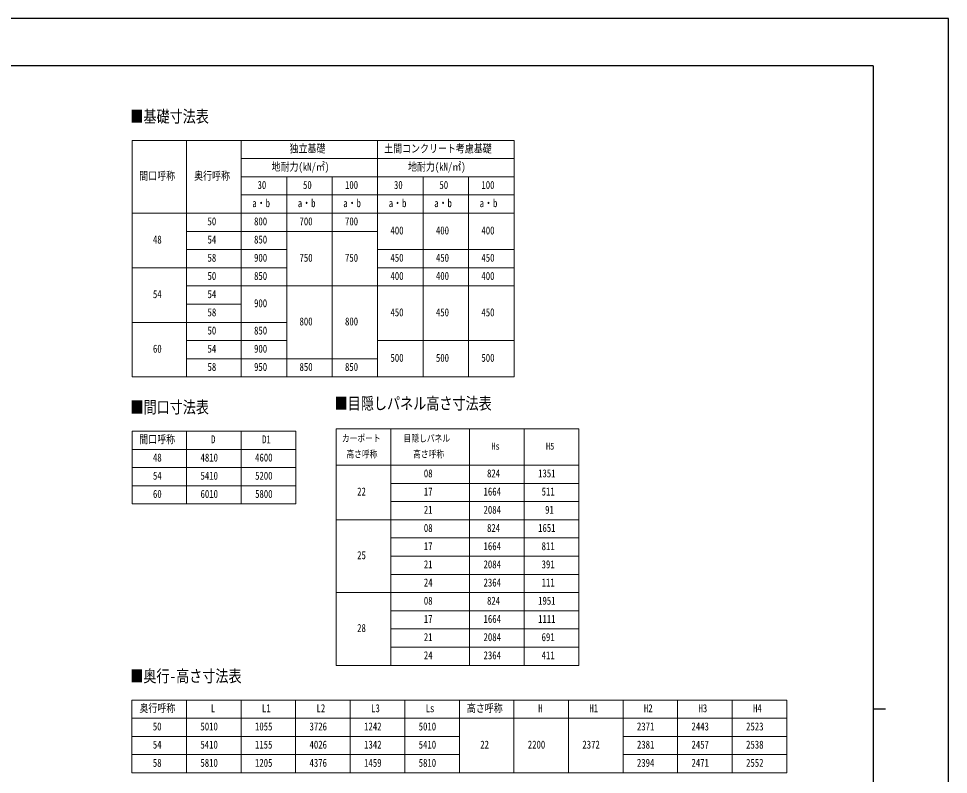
# Model space of a CAD drawing. Units: millimetres, scale not verified. Extents: x -16820 to 16820, y -11880 to 11880.
# Drawn here: x 1484 to 16820, y -581 to 11880 of the extents above; entities that cross this region are included whole.
import ezdxf
from ezdxf.enums import TextEntityAlignment as Align

# ---------------------------------------------------------------- set-up
doc = ezdxf.new("R2010")
doc.units = ezdxf.units.MM
doc.header["$LTSCALE"] = 40
doc.layers.add('0-1_TABLE1', color=7, linetype='Continuous', lineweight=18)
doc.layers.add('0-2_USER1', color=3, linetype='Continuous')
doc.layers.add('0-7_YKK_ZWAK', color=7, linetype='Continuous')
doc.styles.add('ＭＳ ゴシック', font='')
doc.styles.get('ＭＳ ゴシック').set_extended_font_data('MS Gothic')

msp = doc.modelspace()

# ---------------------------------------------------------------- linework, layer by layer
at = {"layer": '0-1_TABLE1'}
for p, q in [((3355.88, 9871.63), (9655.88, 9871.63)), ((3355.88, 9871.63), (3355.88, 5971.63)), ((5155.88, 9571.63), (9655.88, 9571.63)), ((5155.88, 9271.63), (9655.88, 9271.63)), ((5905.88, 9271.63), (5905.88, 5971.63)), ((6655.88, 9271.63), (6655.88, 5971.63)), ((8155.88, 9271.63), (8155.88, 5971.63)), ((8905.88, 9271.63), (8905.88, 5971.63)), ((5155.88, 8971.63), (9655.88, 8971.63)), ((4255.88, 8371.63), (7405.88, 8371.63)), ((4255.88, 8071.63), (5905.88, 8071.63)), ((7405.88, 8071.63), (9655.88, 8071.63)), ((3355.88, 7771.63), (5905.88, 7771.63)), ((7405.88, 7771.63), (9655.88, 7771.63)), ((4255.88, 7471.63), (9655.88, 7471.63)), ((4255.88, 7171.63), (5155.88, 7171.63)), ((3355.88, 6871.63), (5905.88, 6871.63)), ((4255.88, 6571.63), (5905.88, 6571.63)), ((7405.88, 6571.63), (9655.88, 6571.63)), ((4255.88, 6271.63), (7405.88, 6271.63)), ((3355.88, 5077.43), (6055.88, 5077.43)), ((3355.88, 5077.43), (3355.88, 3877.43)), ((4255.88, 5077.43), (4255.88, 3877.43)), ((5155.88, 5077.43), (5155.88, 3877.43)), ((6055.88, 5077.43), (6055.88, 3877.43)), ((6723.82, 5116.66), (10723.82, 5116.66)), ((6723.82, 5116.66), (6723.82, 1216.66)), ((7623.82, 5116.66), (7623.82, 1216.66)), ((8923.82, 5116.66), (8923.82, 1216.66)), ((9823.82, 5116.66), (9823.82, 1216.66)), ((10723.82, 5116.66), (10723.82, 1216.66)), ((3355.88, 4777.43), (6055.88, 4777.43)), ((3355.88, 4477.43), (6055.88, 4477.43)), ((6723.82, 4516.66), (10723.82, 4516.66)), ((3355.88, 4177.43), (6055.88, 4177.43)), ((7623.82, 4216.66), (10723.82, 4216.66)), ((3355.88, 3877.43), (6055.88, 3877.43)), ((7623.82, 3916.66), (10723.82, 3916.66)), ((6723.82, 3616.66), (10723.82, 3616.66)), ((7623.82, 3316.66), (10723.82, 3316.66)), ((7623.82, 3016.66), (10723.82, 3016.66)), ((7623.82, 2716.66), (10723.82, 2716.66)), ((6723.82, 2416.66), (10723.82, 2416.66)), ((7623.82, 2116.66), (10723.82, 2116.66)), ((7623.82, 1816.66), (10723.82, 1816.66)), ((7623.82, 1516.66), (10723.82, 1516.66)), ((6723.82, 1216.66), (10723.82, 1216.66)), ((3353.73, 643.85), (14153.73, 643.85)), ((3353.73, 643.85), (3353.73, -556.15)), ((4253.73, 643.85), (4253.73, -556.15)), ((5153.73, 643.85), (5153.73, -556.15)), ((6053.73, 643.85), (6053.73, -556.15)), ((6953.73, 643.85), (6953.73, -556.15)), ((7853.73, 643.85), (7853.73, -556.15)), ((8753.73, 643.85), (8753.73, -556.15)), ((9653.73, 643.85), (9653.73, -556.15)), ((10553.73, 643.85), (10553.73, -556.15)), ((11453.73, 643.85), (11453.73, -556.15)), ((12353.73, 643.85), (12353.73, -556.15)), ((13253.73, 643.85), (13253.73, -556.15)), ((14153.73, 643.85), (14153.73, -556.15)), ((3353.73, 343.85), (14153.73, 343.85)), ((3353.73, 43.85), (8753.73, 43.85)), ((11453.73, 43.85), (14153.73, 43.85)), ((3353.73, -256.15), (8753.73, -256.15)), ((11453.73, -256.15), (14153.73, -256.15)), ((3353.73, -556.15), (14153.73, -556.15))]:
    msp.add_line(p, q, dxfattribs=at)
for points in [[(4255.88, 9871.63), (4255.88, 8371.63), (4255.88, 7771.63), (4255.88, 5971.63)], [(5155.88, 9871.63), (5155.88, 8071.63), (5155.88, 5971.63)], [(7405.88, 9871.63), (7405.88, 8071.63), (7405.88, 7471.63), (7405.88, 5971.63)], [(9655.88, 9871.63), (9655.88, 9271.63), (9655.88, 5971.63)], [(3355.88, 8671.63), (5905.88, 8671.63), (6655.88, 8671.63), (9655.88, 8671.63)], [(3355.88, 5971.63), (4255.88, 5971.63), (9655.88, 5971.63)]]:
    msp.add_lwpolyline(points, dxfattribs=at)
at = {"layer": '0-7_YKK_ZWAK'}
for p, q in [((15580.08, 11100), (-15619.92, 11100)), ((15580.08, 11100), (15580.08, -10100)), ((15580.08, 500), (15780.08, 500))]:
    msp.add_line(p, q, dxfattribs=at)
msp.add_lwpolyline([(-16820, -11880), (16820, -11880), (16820, 11880), (-16820, 11880)], close=True, dxfattribs=at)

# ---------------------------------------------------------------- texts
at = {"layer": '0-1_TABLE1', "style": 'ＭＳ ゴシック', "width": 0.8}
for s, height, p in [('独立基礎', 132, (5954.48, 9631.63)), ('土間コンクリート考慮基礎', 132, (7513.28, 9631.63)), ('地耐力(kN/㎡)', 132, (5656.88, 9331.63)), ('地耐力(kN/㎡)', 132, (7906.88, 9331.63)), ('間口呼称', 132, (3474.68, 9181.63)), ('奥行呼称', 132, (4379.48, 9181.63)), ('30', 132, (5425.28, 9031.63)), ('50', 132, (6175.28, 9031.63)), ('100', 132, (6867.68, 9031.63)), ('30', 132, (7675.28, 9031.63)), ('50', 132, (8425.28, 9031.63)), ('100', 132, (9117.68, 9031.63)), ('a・b', 132, (5338.88, 8731.63)), ('a・b', 132, (6088.88, 8731.63)), ('a・b', 132, (6838.88, 8731.63)), ('a・b', 132, (7588.88, 8731.63)), ('a・b', 132, (8338.88, 8731.63)), ('a・b', 132, (9088.88, 8731.63)), ('50', 132, (4600.28, 8431.63)), ('800', 132, (5367.68, 8431.63)), ('700', 132, (6117.68, 8431.63)), ('700', 132, (6867.68, 8431.63)), ('400', 132, (7617.68, 8281.63)), ('400', 132, (8367.68, 8281.63)), ('400', 132, (9117.68, 8281.63)), ('48', 132, (3700.28, 8131.63)), ('54', 132, (4600.28, 8131.63)), ('850', 132, (5367.68, 8131.63)), ('58', 132, (4600.28, 7831.63)), ('900', 132, (5367.68, 7831.63)), ('750', 132, (6117.68, 7831.63)), ('750', 132, (6867.68, 7831.63)), ('450', 132, (7617.68, 7831.63)), ('450', 132, (8367.68, 7831.63)), ('450', 132, (9117.68, 7831.63)), ('50', 132, (4600.28, 7531.63)), ('850', 132, (5367.68, 7531.63)), ('400', 132, (7617.68, 7531.63)), ('400', 132, (8367.68, 7531.63)), ('400', 132, (9117.68, 7531.63)), ('54', 132, (3700.28, 7231.63)), ('54', 132, (4600.28, 7231.63)), ('900', 132, (5367.68, 7081.63)), ('58', 132, (4600.28, 6931.63)), ('450', 132, (7617.68, 6931.63)), ('450', 132, (8367.68, 6931.63)), ('450', 132, (9117.68, 6931.63)), ('800', 132, (6117.68, 6781.63)), ('800', 132, (6867.68, 6781.63)), ('50', 132, (4600.28, 6631.63)), ('850', 132, (5367.68, 6631.63)), ('60', 132, (3700.28, 6331.63)), ('54', 132, (4600.28, 6331.63)), ('900', 132, (5367.68, 6331.63)), ('500', 132, (7617.68, 6181.63)), ('500', 132, (8367.68, 6181.63)), ('500', 132, (9117.68, 6181.63)), ('58', 132, (4600.28, 6031.63)), ('950', 132, (5367.68, 6031.63)), ('850', 132, (6117.68, 6031.63)), ('850', 132, (6867.68, 6031.63)), ('間口呼称', 132, (3474.68, 4837.43)), ('D', 132, (4657.88, 4837.43)), ('D1', 132, (5500.28, 4837.43)), ('カーポート', 114.2, (6816.59, 4868.59)), ('目隠しパネル', 114.2, (7833.51, 4868.59)), ('高さ呼称', 114.2, (6891.36, 4608.97)), ('高さ呼称', 114.2, (7991.36, 4608.97)), ('Hs', 114.2, (9282.43, 4738.78)), ('H5', 114.2, (10182.43, 4738.78)), ('48', 132, (3700.28, 4537.43)), ('4810', 132, (4485.08, 4537.43)), ('4600', 132, (5385.08, 4537.43)), ('54', 132, (3700.28, 4237.43)), ('5410', 132, (4485.08, 4237.43)), ('5200', 132, (5385.08, 4237.43)), ('08', 132, (8168.22, 4276.66)), ('824', 132, (9210.62, 4276.66)), ('1351', 132, (10053.02, 4276.66)), ('22', 132, (7068.22, 3976.66)), ('17', 132, (8168.22, 3976.66)), ('1664', 132, (9153.02, 3976.66)), ('511', 132, (10110.62, 3976.66)), ('60', 132, (3700.28, 3937.43)), ('6010', 132, (4485.08, 3937.43)), ('5800', 132, (5385.08, 3937.43)), ('21', 132, (8168.22, 3676.66)), ('2084', 132, (9153.02, 3676.66)), ('91', 132, (10168.22, 3676.66)), ('08', 132, (8168.22, 3376.66)), ('824', 132, (9210.62, 3376.66)), ('1651', 132, (10053.02, 3376.66)), ('17', 132, (8168.22, 3076.66)), ('1664', 132, (9153.02, 3076.66)), ('811', 132, (10110.62, 3076.66)), ('25', 132, (7068.22, 2926.66)), ('21', 132, (8168.22, 2776.66)), ('2084', 132, (9153.02, 2776.66)), ('391', 132, (10110.62, 2776.66)), ('24', 132, (8168.22, 2476.66)), ('2364', 132, (9153.02, 2476.66)), ('111', 132, (10110.62, 2476.66)), ('08', 132, (8168.22, 2176.66)), ('824', 132, (9210.62, 2176.66)), ('1951', 132, (10053.02, 2176.66)), ('17', 132, (8168.22, 1876.66)), ('1664', 132, (9153.02, 1876.66)), ('1111', 132, (10053.02, 1876.66)), ('28', 132, (7068.22, 1726.66)), ('21', 132, (8168.22, 1576.66)), ('2084', 132, (9153.02, 1576.66)), ('691', 132, (10110.62, 1576.66)), ('24', 132, (8168.22, 1276.66)), ('2364', 132, (9153.02, 1276.66)), ('411', 132, (10110.62, 1276.66)), ('奥行呼称', 132, (3477.33, 403.85)), ('L', 132, (4655.73, 403.85)), ('L1', 132, (5498.13, 403.85)), ('L2', 132, (6398.13, 403.85)), ('L3', 132, (7298.13, 403.85)), ('Ls', 132, (8198.13, 403.85)), ('高さ呼称', 132, (8877.33, 403.85)), ('H', 132, (10055.73, 403.85)), ('H1', 132, (10898.13, 403.85)), ('H2', 132, (11798.13, 403.85)), ('H3', 132, (12698.13, 403.85)), ('H4', 132, (13598.13, 403.85)), ('50', 132, (3698.13, 103.85)), ('5010', 132, (4482.93, 103.85)), ('1055', 132, (5382.93, 103.85)), ('3726', 132, (6282.93, 103.85)), ('1242', 132, (7182.93, 103.85)), ('5010', 132, (8082.93, 103.85)), ('2371', 132, (11682.93, 103.85)), ('2443', 132, (12582.93, 103.85)), ('2523', 132, (13482.93, 103.85)), ('54', 132, (3698.13, -196.15)), ('5410', 132, (4482.93, -196.15)), ('1155', 132, (5382.93, -196.15)), ('4026', 132, (6282.93, -196.15)), ('1342', 132, (7182.93, -196.15)), ('5410', 132, (8082.93, -196.15)), ('22', 132, (9098.13, -196.15)), ('2200', 132, (9882.93, -196.15)), ('2372', 132, (10782.93, -196.15)), ('2381', 132, (11682.93, -196.15)), ('2457', 132, (12582.93, -196.15)), ('2538', 132, (13482.93, -196.15)), ('58', 132, (3698.13, -496.15)), ('5810', 132, (4482.93, -496.15)), ('1205', 132, (5382.93, -496.15)), ('4376', 132, (6282.93, -496.15)), ('1459', 132, (7182.93, -496.15)), ('5810', 132, (8082.93, -496.15)), ('2394', 132, (11682.93, -496.15)), ('2471', 132, (12582.93, -496.15)), ('2552', 132, (13482.93, -496.15))]:
    msp.add_text(s, height=height, dxfattribs=at).set_placement(p, align=Align.BOTTOM_LEFT)
at = {"layer": '0-2_USER1', "style": 'ＭＳ ゴシック', "width": 0.8}
for s, p in [('■基礎寸法表', (3327.08, 10108.54)), ('■間口寸法表', (3328.51, 5314.34)), ('■目隠しパネル高さ寸法表', (6696.52, 5377.15)), ('■奥行-高さ寸法表', (3326.36, 880.76))]:
    msp.add_text(s, height=197.9, dxfattribs=at).set_placement(p, align=Align.BOTTOM_LEFT)

doc.saveas('drawing.dxf')
